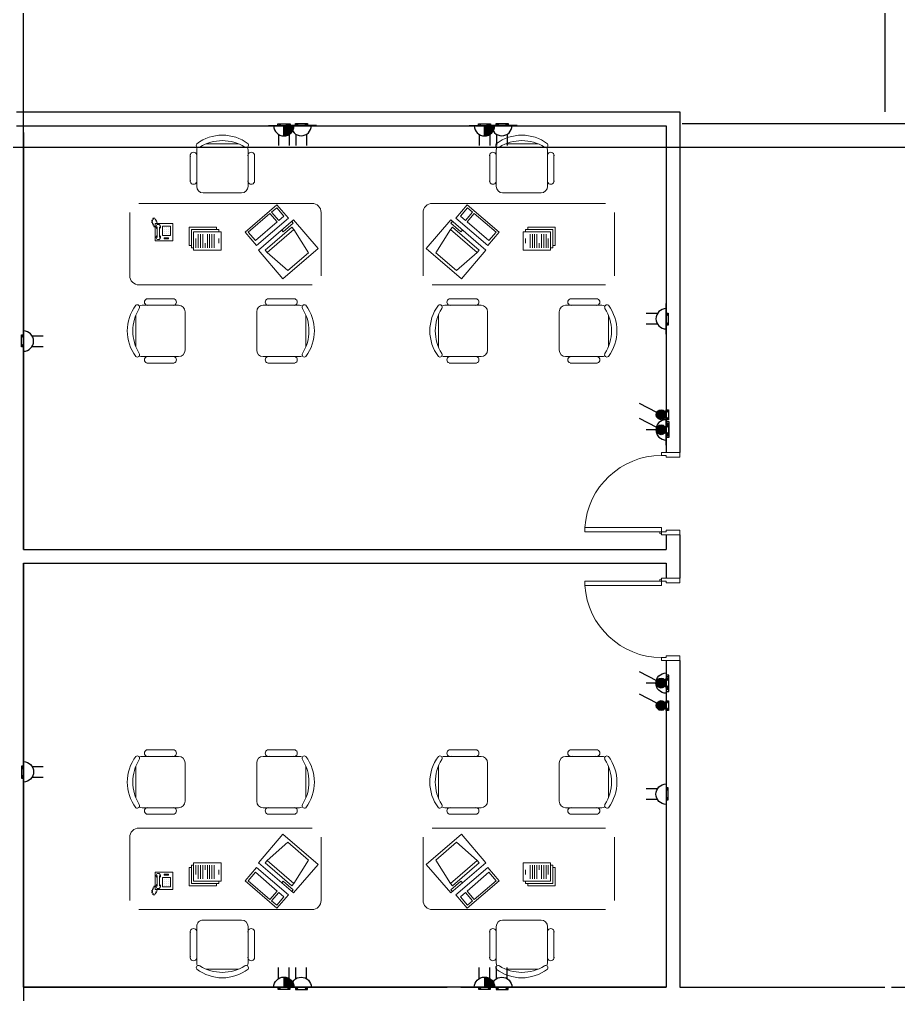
# Model space of a CAD drawing. Extents: x -15 to 148, y 313 to 399.
# Drawn here: x 84.63 to 94.27, y 367.79 to 378.49 of the extents above; entities that cross this region are included whole.
import ezdxf

# ---------------------------------------------------------------- set-up
doc = ezdxf.new("R2010")
doc.units = 0
doc.header["$LTSCALE"] = 0.15
doc.layers.get('0').update_dxf_attribs({"color": 252})
for name, color, linetype in [('0 BDH', 252, 'Continuous'), ('0 NAMES', 252, 'Continuous'), ('0 sockets', 252, 'Continuous'), ('bound', 252, 'Continuous'), ('E- Power- SYM', 4, 'Continuous'), ('E-SOCK', 2, 'Continuous'), ('Lighting Swiches Layer', 4, 'Continuous')]:
    doc.layers.add(name, color=color, linetype=linetype)
for name, color, linetype, lineweight in [('DOOR', 252, 'Continuous', 20), ('sofa', 252, 'Continuous', 9), ('wall', 252, 'Continuous', 30)]:
    doc.layers.add(name, color=color, linetype=linetype, lineweight=lineweight)
pattern_1 = [(0, (0, 0), (0, 6.985), [5.08, -1.905]), (90, (0, 0), (-6.985, 4e-16), [5.08, -1.905])]

# ---------------------------------------------------------------- blocks, each defined once
blk = doc.blocks.new('RECTANG')
for p, q in [((1, 1), (0, 1)), ((0, 1), (0, 0)), ((1, 0), (1, 1)), ((0, 0), (1, 0))]:
    blk.add_line(p, q)
blk = doc.blocks.new('FNPHONE')
for p, q in [((-7.29, 6.54), (-7.29, 1.54)), ((-6.29, 6.54), (-6.29, 1.54)), ((-3.87, 4.85), (-3.87, 4.85)), ((-2.94, 4.85), (-2.94, 4.85)), ((-2, 4.85), (-2, 4.85)), ((-9.1, 0.22), (-9.7, 0.02)), ((-8.9, 0.62), (-9.5, 0.42)), ((-8.7, 1.02), (-9.3, 0.82)), ((-8.5, 1.42), (-9.1, 1.22)), ((-8.3, 1.82), (-8.9, 1.62)), ((-7.14, 0.56), (-7.5, -0.58)), ((-3.87, 3.91), (-3.87, 3.91)), ((-3.87, 2.97), (-3.87, 2.97)), ((-3.87, 2.03), (-3.87, 2.03)), ((-2.94, 3.91), (-2.94, 3.91)), ((-2.94, 2.97), (-2.94, 2.97)), ((-2.94, 2.03), (-2.94, 2.03)), ((-2, 3.91), (-2, 3.91)), ((-2, 2.97), (-2, 2.97)), ((-2, 2.03), (-2, 2.03)), ((-9.3, -0.18), (-9.9, -0.38)), ((-9.3, -0.58), (-9.9, -0.78)), ((-9.3, -0.98), (-9.9, -1.18)), ((-9.3, -1.38), (-9.9, -1.58)), ((-9.1, -1.78), (-9.7, -1.98)), ((-8.9, -2.18), (-9.5, -2.38)), ((-8.43, -2.46), (-9.03, -2.66)), ((-7.9, -1.98), (-8.5, -2.18)), ((-7.7, -1.58), (-8.3, -1.78)), ((-7.5, -1.18), (-8.1, -1.38)), ((-7.3, -0.78), (-7.9, -0.98))]:
    blk.add_line(p, q)
for centre, start, end in [((-6.79, 6.54), 298.4915, 241.5085), ((-6.79, 1.54), 118.4915, 61.5085)]:
    blk.add_arc(centre, 1.05, start, end)
for p, xscale, yscale, zscale in [((-8.21, 0), 8.20528234483245, 8.104073169521023, 8.20528234483245), ((-4.81, 1.25), 3.75, 4.375, 3.75), ((-4.03, 6.72), 2.03125, 0.46875, 2.03125)]:
    blk.add_blockref('RECTANG', p, dxfattribs=dict(xscale=xscale, yscale=yscale, zscale=zscale))
blk = doc.blocks.new('CHAIR7')
for p, q in [((5.12, 15.04), (17.88, 15.04)), ((20, 12), (3, 12)), ((0, 9), (0, -9)), ((23, -7.44), (23, 7.44)), ((3, -12), (20, -12)), ((5.12, -15), (17.88, -15))]:
    blk.add_line(p, q)
for centre, radius, start, end in [((5.56, 13.54), 1.56, 73.7398, 286.2602), ((17.44, 13.54), 1.56, 253.7398, 106.2602), ((3, 9), 3, 90, 180), ((20, 9), 3, 62.4156, 90), ((22.34, 11.12), 1.1, 53.3099, 212.0274), ((4.82, 0), 19.64, 327.5758, 32.4242), ((7, 0), 20, 323.1301, 36.8699), ((3, -9), 3, 180, 270), ((5.56, -13.5), 1.56, 73.7398, 286.2602), ((17.44, -13.5), 1.56, 253.7398, 106.2602), ((20, -9), 3, 270, 297.5844), ((22.34, -11.12), 1.1, 147.9726, 306.6901)]:
    blk.add_arc(centre, radius, start, end)
blk = doc.blocks.new('IBMAT', base_point=(61, 306))
for p, q in [((75, 307), (75, 306)), ((81, 307), (75, 307)), ((81, 306), (81, 307))]:
    blk.add_line(p, q)
at = {"xscale": 21, "yscale": 17, "zscale": 21}
blk.add_blockref('RECTANG', (61, 306), dxfattribs=at)
blk = doc.blocks.new('KEYBOARD', base_point=(60, 294))
for p, xscale, yscale, zscale in [((60, 294), 19, 8, 19), ((61, 295), 13, 5, 13), ((75, 295), 3, 5, 3)]:
    blk.add_blockref('RECTANG', p, dxfattribs=dict(xscale=xscale, yscale=yscale, zscale=zscale))
blk = doc.blocks.new('FNCOMP')
for p, q in [((-6.64, 16.23), (-8.5, 3.5)), ((6.08, 16.23), (-6.64, 16.23)), ((8, 3.5), (6.08, 16.23)), ((-8.5, 3.5), (-8.5, 2.04)), ((8, 3.5), (-8.5, 3.5)), ((-8.5, 2.04), (8, 2.04)), ((8, 2.04), (8, 3.5))]:
    blk.add_line(p, q)
at = {"xscale": 1.033846153846154, "yscale": 1.033846153846154, "zscale": 1.033846153846154}
for name, p in [('IBMAT', (-10.86, 0)), ('KEYBOARD', (-10.05, -10.5))]:
    blk.add_blockref(name, p, dxfattribs=at)
blk = doc.blocks.new('ARCH')
at = {"layer": 'bound', "color": 2}
blk.add_lwpolyline([(91.902, 377.348), (94.426, 377.348), (94.426, 312.722), (-14.994, 312.722), (-14.994, 377.09), (94.639, 377.09)], dxfattribs=at)
at = {"layer": 'DOOR'}
blk.add_line((91.875, 372.839), (91.875, 372.889), dxfattribs=at)
for points in [[(91.675, 373.709), (91.675, 373.739), (91.875, 373.739), (91.875, 373.689), (91.725, 373.689), (91.725, 373.709)], [(91.675, 372.869), (90.835, 372.869), (90.835, 372.917), (91.675, 372.917)], [(91.675, 372.331), (90.835, 372.331), (90.835, 372.283), (91.675, 372.283)], [(91.675, 372.331), (91.675, 372.361), (91.875, 372.361), (91.875, 372.311), (91.725, 372.311), (91.725, 372.331)], [(91.675, 371.491), (91.675, 371.461), (91.875, 371.461), (91.875, 371.511), (91.725, 371.511), (91.725, 371.491)]]:
    blk.add_lwpolyline(points, close=True, dxfattribs=at)
blk.add_lwpolyline([(91.875, 372.889), (91.725, 372.889), (91.725, 372.869), (91.675, 372.869), (91.675, 372.839), (91.875, 372.839)], dxfattribs=at)
for centre in [(91.665, 372.859), (91.665, 372.341)]:
    blk.add_circle(centre, 0.01, dxfattribs=at)
for centre, start, end in [((91.678, 372.864), 90.2218, 176.3889), ((91.678, 372.336), 183.6111, 269.7782)]:
    blk.add_arc(centre, 0.845, start, end, dxfattribs=at)
at = {"layer": 'sofa'}
for p, q in [((85.841, 375.679), (85.841, 376.373)), ((91.159, 375.679), (91.159, 376.373)), ((87.841, 375.579), (85.941, 375.579)), ((89.159, 375.579), (91.059, 375.579)), ((87.841, 369.621), (85.941, 369.621)), ((89.159, 369.621), (91.059, 369.621)), ((85.841, 369.521), (85.841, 368.827)), ((91.159, 369.521), (91.159, 368.827))]:
    blk.add_line(p, q, dxfattribs=at)
for points in [[(85.941, 376.473), (87.841, 376.473, -0.414214), (87.941, 376.373), (87.941, 375.679)], [(91.059, 376.473), (89.159, 376.473, 0.414214), (89.059, 376.373), (89.059, 375.679)], [(85.941, 368.727), (87.841, 368.727, 0.414214), (87.941, 368.827), (87.941, 369.521)], [(91.059, 368.727), (89.159, 368.727, -0.414214), (89.059, 368.827), (89.059, 369.521)]]:
    blk.add_lwpolyline(points, format="xyb", dxfattribs=at)
for points in [[(86.517, 376.011), (86.492, 376.011), (86.492, 376.211), (86.792, 376.211), (86.792, 376.186)], [(86.542, 375.986), (86.517, 375.986), (86.517, 376.186), (86.817, 376.186), (86.817, 376.161)], [(86.842, 375.961), (86.542, 375.961), (86.542, 376.161), (86.842, 376.161), (86.842, 375.961)], [(90.158, 375.961), (90.458, 375.961), (90.458, 376.161), (90.158, 376.161), (90.158, 375.961)], [(90.458, 375.986), (90.483, 375.986), (90.483, 376.186), (90.183, 376.186), (90.183, 376.161)], [(90.483, 376.011), (90.508, 376.011), (90.508, 376.211), (90.208, 376.211), (90.208, 376.186)], [(86.567, 375.986), (86.567, 376.086)], [(86.592, 375.986), (86.592, 376.136)], [(86.617, 375.986), (86.617, 376.136)], [(86.642, 375.986), (86.642, 376.136)], [(86.667, 375.986), (86.667, 376.036)], [(86.692, 375.986), (86.692, 376.136)], [(86.717, 375.986), (86.717, 376.136)], [(86.742, 375.986), (86.742, 376.136)], [(86.767, 375.986), (86.767, 376.136)], [(86.817, 376.036), (86.817, 376.086)], [(90.183, 376.036), (90.183, 376.086)], [(90.233, 375.986), (90.233, 376.136)], [(90.258, 375.986), (90.258, 376.136)], [(90.283, 375.986), (90.283, 376.136)], [(90.308, 375.986), (90.308, 376.136)], [(90.333, 375.986), (90.333, 376.036)], [(90.358, 375.986), (90.358, 376.136)], [(90.383, 375.986), (90.383, 376.136)], [(90.408, 375.986), (90.408, 376.136)], [(90.433, 375.986), (90.433, 376.086)], [(86.517, 369.189), (86.492, 369.189), (86.492, 368.989), (86.792, 368.989), (86.792, 369.014)], [(86.542, 369.214), (86.517, 369.214), (86.517, 369.014), (86.817, 369.014), (86.817, 369.039)], [(86.842, 369.239), (86.542, 369.239), (86.542, 369.039), (86.842, 369.039), (86.842, 369.239)], [(86.567, 369.214), (86.567, 369.114)], [(86.592, 369.214), (86.592, 369.064)], [(86.617, 369.214), (86.617, 369.064)], [(86.642, 369.214), (86.642, 369.064)], [(86.667, 369.214), (86.667, 369.164)], [(86.692, 369.214), (86.692, 369.064)], [(86.717, 369.214), (86.717, 369.064)], [(86.742, 369.214), (86.742, 369.064)], [(86.767, 369.214), (86.767, 369.064)], [(90.158, 369.239), (90.458, 369.239), (90.458, 369.039), (90.158, 369.039), (90.158, 369.239)], [(90.458, 369.214), (90.483, 369.214), (90.483, 369.014), (90.183, 369.014), (90.183, 369.039)], [(90.483, 369.189), (90.508, 369.189), (90.508, 368.989), (90.208, 368.989), (90.208, 369.014)], [(90.233, 369.214), (90.233, 369.064)], [(90.258, 369.214), (90.258, 369.064)], [(90.283, 369.214), (90.283, 369.064)], [(90.308, 369.214), (90.308, 369.064)], [(90.333, 369.214), (90.333, 369.164)], [(90.358, 369.214), (90.358, 369.064)], [(90.383, 369.214), (90.383, 369.064)], [(90.408, 369.214), (90.408, 369.064)], [(90.433, 369.214), (90.433, 369.114)], [(86.817, 369.164), (86.817, 369.114)], [(90.183, 369.164), (90.183, 369.114)]]:
    blk.add_lwpolyline(points, dxfattribs=at)
for centre, start, end in [((85.941, 375.679), 180, 270), ((85.941, 369.521), 90, 180)]:
    blk.add_arc(centre, 0.1, start, end, dxfattribs=at)
at = {"layer": 'wall'}
for p, q in [((94.125, 386.85), (94.125, 377.475)), ((84.675, 372.675), (84.675, 379.125)), ((84.6, 377.475), (91.875, 377.475)), ((91.875, 377.475), (91.875, 373.739)), ((84.6, 377.325), (91.725, 377.325)), ((91.725, 377.325), (91.725, 373.739)), ((84.675, 377.25), (84.675, 372.675)), ((91.725, 372.839), (91.725, 372.675)), ((91.875, 372.839), (91.875, 372.361)), ((84.675, 372.675), (91.725, 372.675)), ((84.675, 367.875), (84.675, 372.525)), ((84.675, 372.525), (91.725, 372.525)), ((84.675, 372.525), (84.675, 367.725)), ((91.725, 372.525), (91.725, 372.361)), ((91.725, 371.461), (91.725, 367.875)), ((91.875, 371.461), (91.875, 367.875)), ((91.725, 367.875), (84.675, 367.875)), ((84.675, 367.875), (89.325, 367.875)), ((89.475, 367.875), (91.725, 367.875)), ((91.875, 367.875), (94.125, 367.875)), ((94.2, 367.875), (103.875, 367.875))]:
    blk.add_line(p, q, dxfattribs=at)
at = {"layer": 'sofa'}
for name, p, xscale, yscale, zscale, rotation in [('CHAIR7', (86.857, 376.588), -0.0234375, 0.0234375, 0.0234375, 270), ('CHAIR7', (90.143, 376.588), 0.0234375, 0.0234375, 0.0234375, 90), ('FNCOMP', (87.445, 376.125), -0.02343749999997079, 0.0234375, 0.0234375, 220.6012946452155), ('FNCOMP', (89.555, 376.125), 0.02343749999997079, 0.02343749999997079, 0.02343749999997079, 139.3987053547845), ('FNPHONE', (86.313, 376.253), -0.0234375, 0.0234375, 0.0234375, 180), ('CHAIR7', (86.447, 375.074), 0.0234375, 0.0234375, 0.0234375, 180), ('CHAIR7', (87.234, 375.074), -0.0234375, 0.0234375, 0.0234375, 180), ('CHAIR7', (89.766, 375.074), 0.0234375, 0.0234375, 0.0234375, 180), ('CHAIR7', (90.553, 375.074), -0.0234375, 0.0234375, 0.0234375, 180), ('FNCOMP', (87.445, 369.075), 0.02343749999997079, 0.02343749999997079, 0.02343749999997079, 319.3987053547845), ('FNCOMP', (89.555, 369.075), -0.02343749999997079, 0.0234375, 0.0234375, 40.60129464521547), ('CHAIR7', (86.857, 368.612), 0.0234375, 0.0234375, 0.0234375, 270), ('CHAIR7', (90.143, 368.612), -0.0234375, 0.0234375, 0.0234375, 90)]:
    blk.add_blockref(name, p, dxfattribs=dict(at, xscale=xscale, yscale=yscale, zscale=zscale, rotation=rotation))
at = {"layer": 'sofa', "yscale": 0.0234375, "zscale": 0.0234375}
for name, p, xscale in [('CHAIR7', (86.447, 370.126), -0.0234375), ('CHAIR7', (87.234, 370.126), 0.0234375), ('CHAIR7', (89.766, 370.126), -0.0234375), ('CHAIR7', (90.553, 370.126), 0.0234375), ('FNPHONE', (86.313, 368.947), 0.0234375)]:
    blk.add_blockref(name, p, dxfattribs=dict(at, xscale=xscale))
blk = doc.blocks.new('s')
at = {"layer": '0 BDH', "linetype": 'ByBlock'}
h = blk.add_hatch(dxfattribs=at)
h.set_pattern_fill('ANGLE', color=2)
h.set_pattern_definition([(0, (-147.759, -393.318), (0, 6.985), [5.08, -1.905]), (90, (-147.759, -393.318), (-6.985, 4e-16), [5.08, -1.905])])
h.paths.add_polyline_path([(0.073, 0.002, 1), (0.054, 0.002, 1)])
at = {"layer": '0 BDH', "color": 6, "linetype": 'ByBlock'}
blk.add_lwpolyline([(-0.089, 0.015), (0.089, 0.015), (0.089, -0.015), (-0.089, -0.015)], close=True, dxfattribs=at)
for centre in [(-0.064, 0.002), (0.064, 0.002)]:
    blk.add_circle(centre, 0.00918, dxfattribs=at)
blk = doc.blocks.new('*U180')
at = {"layer": 'E-SOCK'}
for p, q in [((-0.077, -0.021), (-0.077, 0.142)), ((0.077, -0.021), (0.077, 0.142)), ((-0.223, -0.149), (0.223, -0.149))]:
    blk.add_line(p, q, dxfattribs=at)
blk.add_arc((0, -0.149), 0.149, 0, 180, dxfattribs=at)
at = {"layer": '0 BDH', "color": 6, "linetype": 'ByBlock'}
blk.add_blockref('s', (-0.005, -0.163), dxfattribs=at)
blk = doc.blocks.new('*U184')
at = {"layer": 'E-SOCK'}
h = blk.add_hatch(color=256, dxfattribs=at)
h.dxf.hatch_style = 1
h.paths.add_polyline_path([(0, 0.074, 0.414214), (-0.149, -0.074), (0, -0.074)])
for p, q in [((-0.077, 0.053), (-0.077, 0.217)), ((0.077, 0.053), (0.077, 0.217)), ((-0.223, -0.074), (0.223, -0.074))]:
    blk.add_line(p, q, dxfattribs=at)
blk.add_lwpolyline([(0, 0.074), (0, -0.074)], dxfattribs=at)
blk.add_arc((0, -0.074), 0.149, 0, 180, dxfattribs=at)
at = {"layer": '0 BDH', "color": 6, "linetype": 'ByBlock'}
blk.add_blockref('s', (-0.001, -0.089), dxfattribs=at)
blk = doc.blocks.new('*U165')
at = {"linetype": 'ByBlock'}
h = blk.add_hatch(dxfattribs=at)
h.set_pattern_fill('ANGLE', color=2)
h.set_pattern_definition([(0, (-301.6926, 2.516), (0, 6.985), [5.08, -1.905]), (90, (-301.6926, 2.516), (-6.985, 4e-16), [5.08, -1.905])])
h.paths.add_polyline_path([(87, -25, 1), (127, -25, 1)])
at = {"color": 6, "linetype": 'ByBlock'}
blk.add_lwpolyline([(-154, 0), (164, 0), (164, -52), (-154, -52)], close=True, dxfattribs=at)
for centre in [(-107, -25), (107, -25)]:
    blk.add_circle(centre, 20.1, dxfattribs=at)
at = {"layer": 'E-SOCK'}
for p, q in [((0, 200), (0, 395)), ((-300, 0), (300, 0))]:
    blk.add_line(p, q, dxfattribs=at)
blk.add_arc((0, 0), 200, 0, 180, dxfattribs=at)
blk = doc.blocks.new('11')
at = {"layer": 'Lighting Swiches Layer'}
blk.add_hatch(color=256, dxfattribs=at).paths.add_polyline_path([(77310, 15167, 1), (77089, 15167, 1)])
blk.add_line((77251, 15264), (77455, 15654), dxfattribs=at)
blk.add_circle((77200, 15167), 110, dxfattribs=at)
blk = doc.blocks.new('switch one way one gang')
at = {"linetype": 'ByBlock'}
h = blk.add_hatch(dxfattribs=at)
h.set_pattern_fill('ANGLE', color=2)
h.set_pattern_definition(pattern_1)
h.paths.add_polyline_path([(0.098, -0.05, 1), (0.16, -0.05, 1)])
h = blk.add_hatch(dxfattribs=at)
h.set_pattern_fill('ANGLE', color=2)
h.set_pattern_definition(pattern_1)
h.paths.add_polyline_path([(0.16, -0.05, 1), (0.098, -0.05, 1)])
at = {"color": 6, "linetype": 'ByBlock'}
blk.add_lwpolyline([(-0.179, 0), (0.179, 0), (0.179, -0.095), (-0.179, -0.095)], close=True, dxfattribs=at)
for centre in [(-0.129, -0.05), (0.129, -0.05)]:
    blk.add_circle(centre, 0.0311, dxfattribs=at)
at = {"layer": 'E- Power- SYM', "xscale": 0.001626735360157606, "yscale": 0.001626735360157606, "zscale": 0.001626735360157606}
blk.add_blockref('11', (-125.583, -24.493), dxfattribs=at)

msp = doc.modelspace()

# ---------------------------------------------------------------- block references
at = {"layer": '0 NAMES', "color": 6, "linetype": 'ByBlock', "xscale": 0.3, "yscale": 0.3, "zscale": 0.3, "rotation": 90}
for p in [(91.725, 374.154), (91.725, 373.989), (91.725, 371.211), (91.725, 370.965)]:
    msp.add_blockref('switch one way one gang', p, dxfattribs=at)
at = {"layer": '0 sockets', "color": 3}
msp.add_blockref('ARCH', (0, 0), dxfattribs=at)
for name, p, xscale, yscale, zscale, rotation in [('*U184', (87.532, 377.269), 0.75, 0.75, 0.75, 180), ('*U180', (87.722, 377.214), 0.75, 0.75, 0.75, 180), ('*U184', (89.733, 377.269), 0.75, 0.75, 0.75, 180), ('*U180', (89.923, 377.214), 0.75, 0.75, 0.75, 180), ('*U180', (91.614, 375.207), 0.75, 0.75, 0.75, 90), ('*U180', (84.786, 374.962), 0.75, 0.75, 0.75, 270), ('*U165', (91.725, 373.989), 0.0005570000000000001, 0.0005570000000000001, 0.0005570000000000001, 90), ('*U165', (91.725, 371.211), -0.0005570000000000001, 0.0005570000000000001, 0.0005570000000000001, 90), ('*U180', (84.786, 370.238), -0.75, 0.75, 0.75, 270), ('*U180', (91.614, 369.993), -0.75, 0.75, 0.75, 90)]:
    msp.add_blockref(name, p, dxfattribs=dict(at, xscale=xscale, yscale=yscale, zscale=zscale, rotation=rotation))
at = {"layer": '0 sockets', "color": 3, "xscale": -0.75, "yscale": 0.75, "zscale": 0.75}
for name, p in [('*U184', (87.532, 367.931)), ('*U180', (87.722, 367.986)), ('*U184', (89.733, 367.931)), ('*U180', (89.923, 367.986))]:
    msp.add_blockref(name, p, dxfattribs=at)

doc.saveas('drawing.dxf')
